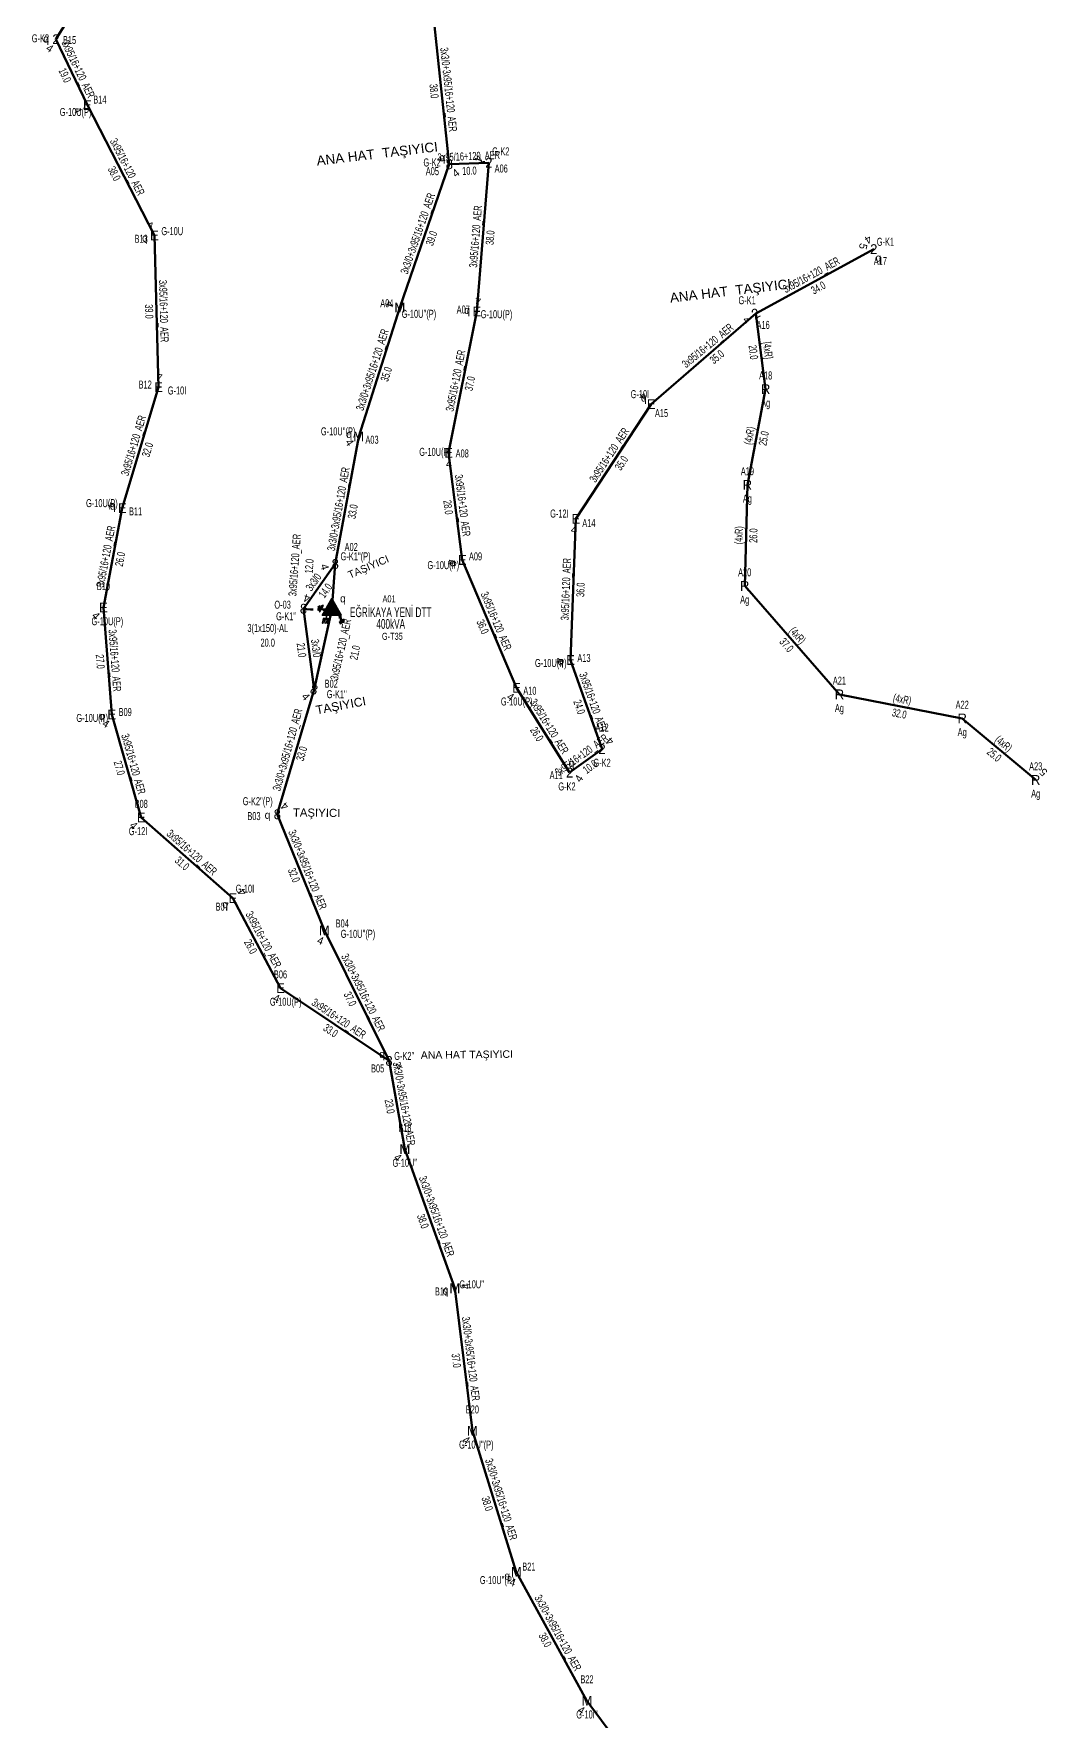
# Model space of a CAD drawing. Header units: millimetres. Extents: x 433713 to 438874, y 4028328 to 4034517.
# Drawn here: x 437465.8 to 437725.3, y 4032977.2 to 4033409.6 of the extents above; entities that cross this region are included whole.
import ezdxf
from ezdxf.enums import TextEntityAlignment as Align

# ---------------------------------------------------------------- set-up
doc = ezdxf.new("R2010")
doc.units = ezdxf.units.MM
doc.linetypes.add('DASHDOT', pattern=[5, 2.5, -1.25, 0, -1.25])
for name, color, linetype, lineweight in [('DIREK_AG_MEVCUT', 120, 'Continuous', 25), ('DIREK_AG_YENI', 108, 'Continuous', 25), ('DIREK_OG_YENI', 10, 'Continuous', 25), ('HAT_AG_HAVAI_BYSK', 3, 'Continuous', 50), ('HAT_AG_HAVAI_MEVCUT', 126, 'Continuous', 50), ('HAT_AG_HAVAI_YENI', 3, 'Continuous', 50), ('HAT_OG_HAVAI_YENI', 1, 'Continuous', 70), ('HAT_OG_YERALTI_YENI', 1, 'DASHDOT', 70), ('KULLANICI', 1, 'Continuous', 25), ('TRAFO_TADILAT_BYSK', 5, 'Continuous', 30), ('TRAFO_YENI', 5, 'Continuous', 30)]:
    doc.layers.add(name, color=color, linetype=linetype, lineweight=lineweight)
doc.styles.add('Direk', font='B_CAD')
doc.styles.get("Standard").update_dxf_attribs({"font": 'Arial'})

# ---------------------------------------------------------------- blocks, each defined once
blk = doc.blocks.new('YENI_DIREK')
h = blk.add_hatch(color=32)
h.paths.add_polyline_path([(-3.28, -0.5), (-3.07, -0.63), (-2.64, 0.1), (-1.87, -0.35), (-1.77, -0.17), (-2.54, 0.28), (-2.11, 1.01), (-2.33, 1.14)])
h.paths.add_polyline_path([(-3.42, -0.17), (-3.29, -0.25), (-2.57, 0.98), (-2.7, 1.06)])
h.paths.add_polyline_path([(-3.5, 0.29), (-3.37, 0.22), (-3.01, 0.82), (-3.14, 0.9)])
h.paths.add_polyline_path([(-3.41, 0.73), (-3.54, 0.81), (-3.62, 0.68), (-3.49, 0.61)])
h.paths.add_polyline_path([(-1.26, -1.44), (-1.46, -1.44), (-1.47, -2.34), (-2.22, -2.34), (-2.48, -3.47), (-2.38, -3.47), (-2.17, -2.54), (-1.87, -2.54), (-2.08, -3.47), (-1.98, -3.47), (-1.77, -2.54), (-1.47, -2.54), (-1.68, -3.48), (-1.58, -3.48), (-1.37, -2.54), (-1.07, -2.54), (-1.28, -3.48), (-1.18, -3.48), (-0.97, -2.54), (-0.67, -2.55), (-0.88, -3.48), (-0.78, -3.48), (-0.52, -2.35), (-1.27, -2.34)])
at = {"layer": 'TRAFO_YENI'}
for points in [[(2.31, -1.57), (2.08, -1.92), (2.04, -1.44), (1.9, -1.44), (1.98, -2.32), (2.21, -1.96), (2.27, -2.67), (2.06, -2.67), (2.36, -2.87), (2.36, -2.86), (2.6, -2.49), (2.41, -2.63)], [(2.31, -1.57), (2.08, -1.92), (2.04, -1.44), (1.9, -1.44), (1.98, -2.32), (2.21, -1.96), (2.27, -2.67), (2.06, -2.67), (2.36, -2.87), (1.94, -3.19), (2.16, -3.79), (2.22, -3.74), (2.04, -3.26), (2.22, -3.13), (2.4, -3.6), (2.46, -3.56), (2.28, -3.08), (2.46, -2.94), (2.64, -3.42), (2.69, -3.38), (2.51, -2.9), (2.69, -2.76), (2.87, -3.24), (2.93, -3.2), (2.75, -2.72), (2.93, -2.58), (3.11, -3.06), (3.17, -3.01), (2.95, -2.42), (2.36, -2.86), (2.6, -2.49), (2.41, -2.63)], [(2.93, -2.58), (3.11, -3.06), (3.17, -3.01), (2.95, -2.42), (2.36, -2.86), (2.6, -2.49), (2.41, -2.63), (2.31, -1.57), (2.08, -1.92), (2.04, -1.44), (1.9, -1.44), (1.98, -2.32), (2.21, -1.96), (2.27, -2.67), (2.06, -2.67), (2.36, -2.87), (1.94, -3.19), (2.16, -3.79), (2.22, -3.74), (2.04, -3.26), (2.22, -3.13), (2.4, -3.6), (2.46, -3.56), (2.28, -3.08), (2.46, -2.94), (2.64, -3.42), (2.69, -3.38), (2.51, -2.9), (2.69, -2.76), (2.87, -3.24), (2.93, -3.2), (2.75, -2.72)]]:
    blk.add_hatch(color=32, dxfattribs=at).paths.add_polyline_path(points)
at = {"layer": 'TRAFO_TADILAT_BYSK', "color": 32, "flags": 128}
for points in [[(-3.49, 0.61), (-3.41, 0.73), (-3.54, 0.81), (-3.62, 0.68), (-3.49, 0.61)], [(-3.37, 0.22), (-3.01, 0.82), (-3.14, 0.9), (-3.5, 0.29), (-3.37, 0.22)], [(-3.29, -0.25), (-2.57, 0.98), (-2.7, 1.06), (-3.42, -0.17), (-3.29, -0.25)], [(-1.77, -0.17), (-2.54, 0.28), (-2.11, 1.01), (-2.33, 1.14), (-3.28, -0.5), (-3.07, -0.63), (-2.64, 0.1), (-1.87, -0.35), (-1.77, -0.17)], [(-1.26, -1.44), (-1.46, -1.44), (-1.47, -2.34), (-2.22, -2.34), (-2.48, -3.47), (-2.38, -3.47), (-2.17, -2.54), (-1.87, -2.54), (-2.08, -3.47), (-1.98, -3.47), (-1.77, -2.54), (-1.47, -2.54), (-1.68, -3.48), (-1.58, -3.48), (-1.37, -2.54), (-1.07, -2.54), (-1.28, -3.48), (-1.18, -3.48), (-0.97, -2.54), (-0.67, -2.55), (-0.88, -3.48), (-0.78, -3.48), (-0.52, -2.35), (-1.27, -2.34), (-1.26, -1.44)]]:
    blk.add_lwpolyline(points, dxfattribs=at)
at = {"layer": 'TRAFO_YENI', "linetype": 'Continuous'}
for p, q in [((-2.5, -1.44), (0, 2.89)), ((2.5, -1.44), (0, 2.89)), ((-2.5, -1.44), (2.5, -1.44))]:
    blk.add_line(p, q, dxfattribs=at)
at = {"layer": 'TRAFO_YENI', "color": 32, "flags": 128}
blk.add_lwpolyline([(1.9, -1.44), (2.04, -1.44), (2.08, -1.92), (2.31, -1.57), (2.41, -2.63), (2.6, -2.49), (2.36, -2.86), (2.95, -2.42), (3.17, -3.01), (3.11, -3.06), (2.93, -2.58), (2.75, -2.72), (2.93, -3.2), (2.87, -3.24), (2.69, -2.76), (2.51, -2.9), (2.69, -3.38), (2.64, -3.42), (2.46, -2.94), (2.28, -3.08), (2.46, -3.56), (2.4, -3.6), (2.22, -3.13), (2.04, -3.26), (2.22, -3.74), (2.16, -3.79), (1.94, -3.19), (2.36, -2.87), (2.06, -2.67), (2.27, -2.67), (2.21, -1.96), (1.98, -2.32), (1.9, -1.44)], dxfattribs=at)
at = {"layer": 'TRAFO_YENI', "linetype": 'Continuous'}
for points in [[(-2.5, -1.44), (0, -1.44), (0, 2.89)], [(0, -1.44), (0, 2.89), (2.5, -1.44)]]:
    blk.add_solid(points, dxfattribs=at)

msp = doc.modelspace()

# ---------------------------------------------------------------- linework, layer by layer
at = {"layer": 'HAT_AG_HAVAI_BYSK'}
msp.add_line((437650.652068, 4033337.958248), (437653.207181, 4033318.564476), dxfattribs=at)
at = {"layer": 'HAT_AG_HAVAI_MEVCUT'}
for p, q in [((437648.532976, 4033294.03431), (437653.207181, 4033318.564476)), ((437648.532976, 4033294.03431), (437647.834917, 4033268.13359)), ((437647.834917, 4033268.13359), (437672.100612, 4033240.361825)), ((437672.100612, 4033240.361825), (437703.539415, 4033234.202324)), ((437703.539415, 4033234.202324), (437722.361475, 4033218.425008))]:
    msp.add_line(p, q, dxfattribs=at)
at = {"layer": 'HAT_AG_HAVAI_YENI'}
for p, q in [((437471.44, 4033408.226), (437491.843, 4033440.854)), ((437479.492, 4033391.345), (437471.44, 4033408.226)), ((437496.662, 4033357.956), (437479.492, 4033391.345)), ((437572.192, 4033376.188), (437582.317512, 4033376.587002)), ((437582.317512, 4033376.587002), (437579.229, 4033338.472)), ((437497.747627, 4033319.069869), (437496.662, 4033357.956)), ((437650.652068, 4033337.958248), (437680.899, 4033354.442)), ((437579.229, 4033338.472), (437572.001, 4033302.267)), ((437623.900359, 4033314.735378), (437650.652068, 4033337.958248)), ((437488.448, 4033288.083), (437497.747627, 4033319.069869)), ((437604.6, 4033285.319), (437623.900359, 4033314.735378)), ((437572.001, 4033302.267), (437575.521, 4033274.795)), ((437488.448, 4033288.083), (437483.611, 4033262.587)), ((437603.215, 4033249.158), (437604.6, 4033285.319)), ((437542.122768, 4033262.099218), (437542.983167, 4033273.772123)), ((437575.521, 4033274.795), (437589.408, 4033242.051)), ((437483.611, 4033262.587), (437485.737, 4033235.218)), ((437537.558253, 4033241.588708), (437542.122768, 4033262.099218)), ((437603.215, 4033249.158), (437611.308, 4033226.345)), ((437589.408, 4033242.051), (437603.008419, 4033220.306063)), ((437493.281, 4033208.809), (437485.737, 4033235.218)), ((437603.008419, 4033220.306063), (437611.308, 4033226.345)), ((437516.762937, 4033188.127366), (437493.281, 4033208.809)), ((437528.951203, 4033165.098871), (437516.762937, 4033188.127366)), ((437556.761627, 4033146.432229), (437528.951203, 4033165.098871))]:
    msp.add_line(p, q, dxfattribs=at)
at = {"layer": 'HAT_OG_HAVAI_YENI'}
for p, q in [((437572.192, 4033376.188), (437568.134, 4033414.079)), ((437559.517, 4033339.476), (437572.192, 4033376.188)), ((437548.993, 4033306.443), (437559.517, 4033339.476)), ((437548.993, 4033306.443), (437542.983167, 4033273.772123)), ((437542.983167, 4033273.772123), (437534.856, 4033262.295)), ((437534.856, 4033262.295), (437537.558253, 4033241.588708)), ((437528.143, 4033209.619), (437537.558253, 4033241.588708)), ((437540.189, 4033179.879), (437528.143, 4033209.619)), ((437540.189, 4033179.879), (437556.761627, 4033146.432229)), ((437560.807, 4033123.836), (437556.761627, 4033146.432229)), ((437573.601, 4033088.173), (437560.807, 4033123.836)), ((437578.096, 4033051.627), (437573.601, 4033088.173)), ((437589.337092, 4033015.496818), (437578.096, 4033051.627)), ((437607.436456, 4032982.484697), (437589.337092, 4033015.496818)), ((437630.175, 4032952.047), (437607.436456, 4032982.484697))]:
    msp.add_line(p, q, dxfattribs=at)
at = {"layer": 'HAT_OG_YERALTI_YENI', "flags": 128}
msp.add_lwpolyline([(437534.856, 4033262.295), (437536.665031, 4033262.123783), (437542.122768, 4033262.099218)], dxfattribs=at)

# ---------------------------------------------------------------- block references
at = {"layer": 'TRAFO_YENI'}
msp.add_blockref('YENI_DIREK', (437542.122768, 4033262.099218), dxfattribs=at)

# ---------------------------------------------------------------- texts
at = {"layer": 'DIREK_AG_MEVCUT', "width": 0.53}
for s, p in [('A18', (437653.207181, 4033322.064476)), ('Ag', (437653.207181, 4033315.064476)), ('A19', (437648.532976, 4033297.53431)), ('Ag', (437648.532976, 4033290.53431)), ('A20', (437647.834917, 4033271.63359)), ('Ag', (437647.834917, 4033264.63359)), ('A21', (437672.100612, 4033243.861825)), ('Ag', (437672.100612, 4033236.861825)), ('A22', (437703.539415, 4033237.702324)), ('Ag', (437703.539415, 4033230.702324)), ('A23', (437722.361475, 4033221.925008)), ('Ag', (437722.361475, 4033214.925008))]:
    msp.add_text(s, height=2.05, dxfattribs=at).set_placement(p, align=Align.MIDDLE_CENTER)
at = {"layer": 'DIREK_AG_MEVCUT', "style": 'Direk'}
for p in [(437653.207181, 4033318.564476), (437648.532976, 4033294.03431), (437647.834917, 4033268.13359), (437672.100612, 4033240.361825), (437703.539415, 4033234.202324), (437722.361475, 4033218.425008)]:
    msp.add_text('R', height=2.5, dxfattribs=at).set_placement(p, align=Align.MIDDLE_CENTER)
at = {"layer": 'DIREK_AG_MEVCUT', "color": 32, "style": 'Direk'}
msp.add_text('5', height=2, rotation=495.000001, dxfattribs=at).set_placement((437724.341374, 4033220.404907), align=Align.MIDDLE_CENTER)
at = {"layer": 'DIREK_AG_YENI', "width": 0.53}
for s, p in [('G-K2', (437467.465819, 4033408.452302)), ('B15', (437474.934339, 4033408.027022)), ('G-10U(P)', (437476.485407, 4033389.573267)), ('B14', (437482.694521, 4033392.75704)), ('G-K2', (437585.365424, 4033379.485509)), ('A06', (437585.482029, 4033375.09173)), ('G-10U', (437501.233614, 4033359.043738)), ('B13', (437493.272061, 4033357.085189)), ('G-K1', (437683.879468, 4033356.319085)), ('A17', (437682.573813, 4033351.368728)), ('A07', (437575.762734, 4033338.95677)), ('G-10U(P)', (437584.272851, 4033337.766598)), ('G-K1', (437648.459239, 4033341.339627)), ('A16', (437652.556433, 4033335.021686)), ('B12', (437494.311981, 4033319.737956)), ('G-10I', (437502.459361, 4033318.21921)), ('G-10I', (437620.99215, 4033317.277216)), ('A15', (437626.535655, 4033312.432072)), ('G-10U(P)', (437568.54566, 4033302.498899)), ('A08', (437575.496293, 4033302.085549)), ('G-10U(P)', (437483.211779, 4033289.361755)), ('B11', (437491.848078, 4033287.252655)), ('G-12I', (437600.389421, 4033286.685564)), ('A14', (437607.929055, 4033284.238539)), ('G-10U(P)', (437570.643817, 4033273.47521)), ('A09', (437578.899487, 4033275.709235)), ('B10', (437483.611, 4033268.087)), ('G-10U(P)', (437484.622715, 4033259.087)), ('G-10U(P)', (437598.183096, 4033248.390742)), ('A13', (437606.675009, 4033249.685578)), ('G-10U(P)', (437589.456112, 4033238.537986)), ('A10', (437592.820791, 4033241.27456)), ('G-10U(P)', (437480.734143, 4033234.31859)), ('B09', (437489.181774, 4033235.837299)), ('A12', (437611.308, 4033231.845)), ('G-K2', (437611.308, 4033222.845)), ('A11', (437599.567333, 4033219.666593)), ('G-K2', (437602.321406, 4033216.761519)), ('B08', (437493.281, 4033212.309)), ('G-12I', (437492.479819, 4033205.309)), ('G-10I', (437519.853942, 4033190.564981)), ('B07', (437514.014701, 4033185.960064)), ('B06', (437528.951203, 4033168.598871)), ('G-10U(P)', (437530.300129, 4033161.598871))]:
    msp.add_text(s, height=2.05, dxfattribs=at).set_placement(p, align=Align.MIDDLE_CENTER)
at = {"layer": 'DIREK_AG_YENI', "color": 4, "style": 'Direk'}
for p in [(437468.944043, 4033408.368127), (437494.240615, 4033357.333992), (437682.095295, 4033352.246806), (437576.753096, 4033338.818265), (437622.018005, 4033316.380596), (437486.019373, 4033288.676103), (437573.107795, 4033274.141975), (437600.743565, 4033248.781159), (437483.276447, 4033234.775644), (437603.484123, 4033222.760387), (437514.799912, 4033186.579293)]:
    msp.add_text('q', height=2, dxfattribs=at).set_placement(p, align=Align.MIDDLE_CENTER)
at = {"layer": 'DIREK_AG_YENI', "style": 'Direk'}
for s, p in [('2', (437471.44, 4033408.226)), ('E', (437479.492, 4033391.345)), ('2', (437582.317512, 4033376.587002)), ('E', (437496.662, 4033357.956)), ('2', (437680.899, 4033354.442)), ('E', (437579.229, 4033338.472)), ('E', (437497.747627, 4033319.069869)), ('E', (437623.900359, 4033314.735378)), ('E', (437572.001, 4033302.267)), ('E', (437488.448, 4033288.083)), ('E', (437604.6, 4033285.319)), ('E', (437575.521, 4033274.795)), ('E', (437483.611, 4033262.587)), ('E', (437603.215, 4033249.158)), ('E', (437589.408, 4033242.051)), ('E', (437485.737, 4033235.218)), ('2', (437611.308, 4033226.345)), ('2', (437603.008419, 4033220.306063)), ('E', (437493.281, 4033208.809)), ('E', (437516.762937, 4033188.127366)), ('E', (437528.951203, 4033165.098871))]:
    msp.add_text(s, height=2.5, dxfattribs=at).set_placement(p, align=Align.MIDDLE_CENTER)
at = {"layer": 'DIREK_AG_YENI', "color": 32, "style": 'Direk'}
for s, rotation, p in [('4', 326.120705, (437469.879154, 4033405.901401)), ('4', 298.005299, (437477.019868, 4033390.030251)), ('4', 247.908674, (437579.723073, 4033377.640037)), ('4', 200.298901, (437495.690631, 4033360.582108)), ('5', 255.395603, (437678.189468, 4033355.148002)), ('4', 210.395859, (437679.48228, 4033356.857141)), ('4', 533.702987, (437579.536111, 4033341.255107)), ('4', 306.962184, (437648.414777, 4033336.274642)), ('4', 535.682604, (437497.958415, 4033321.861924)), ('4', 224.903366, (437621.923802, 4033316.718613)), ('4', 361.731006, (437572.08558, 4033299.468278)), ('4', 254.785466, (437485.74614, 4033288.817815)), ('4', 349.912753, (437604.109587, 4033282.562282)), ('4', 281.221714, (437572.774532, 4033274.250103)), ('4', 317.220884, (437481.709313, 4033260.531863)), ('4', 273.2381, (437600.41947, 4033248.999841)), ('4', 326.883421, (437587.878236, 4033239.70583)), ('4', 328.067124, (437484.256009, 4033232.841729)), ('4', 495.000001, (437613.287899, 4033228.324899)), ('4', 417.535579, (437605.370849, 4033218.803091)), ('4', 316.524577, (437491.354479, 4033206.777125)), ('4', 483.075376, (437519.109207, 4033189.655443)), ('4', 339.483951, (437527.969888, 4033162.476463))]:
    msp.add_text(s, height=2, rotation=rotation, dxfattribs=at).set_placement(p, align=Align.MIDDLE_CENTER)
at = {"layer": 'DIREK_AG_YENI', "style": 'Direk'}
msp.add_text('2', height=2.5, rotation=29.006725, dxfattribs=at).set_placement((437650.652068, 4033337.958248), align=Align.MIDDLE_CENTER)
at = {"layer": 'DIREK_OG_YENI', "width": 0.53}
for s, p in [("G-K2''", (437568.13456, 4033376.647954)), ('A05', (437567.852649, 4033374.414566)), ('A04', (437556.192471, 4033340.570308)), ("G-10U''(P)", (437564.413557, 4033337.864241)), ("G-10U''(P)", (437543.721921, 4033307.748762)), ('A03', (437552.390312, 4033305.601411)), ('A02', (437547.06021, 4033278.114246)), ("G-K1''(P)", (437548.193384, 4033275.724547)), ('O-03', (437529.499463, 4033263.339599)), ("G-K1''", (437530.400436, 4033260.366956)), ('B02', (437541.946078, 4033243.091348)), ("G-K1''", (437543.380724, 4033240.407952)), ("G-K2''(P)", (437523.12416, 4033212.978479)), ('B03', (437522.161773, 4033209.168477)), ('B04', (437544.774953, 4033181.666562)), ("G-10U''(P)", (437548.799017, 4033178.999544)), ("G-K2''", (437560.655207, 4033147.716445)), ('B05', (437553.830949, 4033144.518822)), ('B18', (437560.807, 4033129.336)), ("G-10U''", (437560.807, 4033120.336)), ('B19', (437570.195911, 4033087.363451)), ("G-10U''", (437577.923151, 4033089.200578)), ('B20', (437578.096, 4033057.127)), ("G-10U''(P)", (437579.107715, 4033048.127)), ("G-10U''(P)", (437584.429239, 4033013.41554)), ('B21', (437592.559326, 4033016.863275)), ('B22', (437607.436456, 4032987.984697)), ("G-10I''", (437607.436456, 4032978.984697))]:
    msp.add_text(s, height=2.05, dxfattribs=at).set_placement(p, align=Align.MIDDLE_CENTER)
at = {"layer": 'DIREK_OG_YENI', "color": 4, "style": 'Direk'}
for p in [(437570.424233, 4033377.955767), (437546.566349, 4033307.044135), (437525.647241, 4033209.473442), (437554.99386, 4033148.199996), (437571.168794, 4033087.59475), (437587.035495, 4033014.520778)]:
    msp.add_text('q', height=2, dxfattribs=at).set_placement(p, align=Align.MIDDLE_CENTER)
at = {"layer": 'DIREK_OG_YENI', "style": 'Direk'}
for s, p in [('8', (437572.192, 4033376.188)), ('M', (437559.517, 4033339.476)), ('M', (437548.993, 4033306.443)), ('8', (437542.983167, 4033273.772123)), ('8', (437528.143, 4033209.619)), ('M', (437540.189, 4033179.879)), ('8', (437556.761627, 4033146.432229)), ('M', (437560.807, 4033123.836)), ('M', (437573.601, 4033088.173)), ('M', (437578.096, 4033051.627)), ('M', (437589.337092, 4033015.496818)), ('M', (437607.436456, 4032982.484697))]:
    msp.add_text(s, height=2.5, dxfattribs=at).set_placement(p, align=Align.MIDDLE_CENTER)
at = {"layer": 'DIREK_OG_YENI', "color": 32, "style": 'Direk'}
for rotation, p in [(396.60456, (437573.861609, 4033373.940244)), (251.366473, (437556.863771, 4033340.370639)), (302.965695, (437546.64381, 4033304.919417)), (285.617445, (437540.286542, 4033273.018326)), (523.218337, (437535.664431, 4033264.975753)), (310.500224, (437535.429124, 4033239.770246)), (497.820057, (437530.023091, 4033211.693911)), (339.204088, (437539.194887, 4033177.261417)), (419.202063, (437559.166766, 4033144.998595)), (320.075031, (437559.010005, 4033121.68872)), (460.192764, (437576.35681, 4033088.668489)), (326.567232, (437576.553317, 4033049.290308)), (340.857387, (437588.418914, 4033012.851644)), (329.367192, (437606.00976, 4032980.075436))]:
    msp.add_text('4', height=2, rotation=rotation, dxfattribs=at).set_placement(p, align=Align.MIDDLE_CENTER)
at = {"layer": 'DIREK_OG_YENI', "style": 'Direk'}
for rotation, p in [(357.559526, (437534.856, 4033262.295)), (344.686208, (437537.558253, 4033241.588708))]:
    msp.add_text('8', height=2.5, rotation=rotation, dxfattribs=at).set_placement(p, align=Align.MIDDLE_CENTER)
at = {"layer": 'HAT_AG_HAVAI_BYSK', "lineweight": 30, "width": 0.53}
msp.add_text('[4xR]', height=2.05, rotation=277.505443, dxfattribs=at).set_placement((437652.772342, 4033328.372389, 218826.60359), align=Align.CENTER)
msp.add_text('20.0', height=2.05, rotation=277.505443, dxfattribs=at).set_placement((437651.086907, 4033328.150334, 218826.60359), align=Align.TOP_CENTER)
at = {"layer": 'HAT_AG_HAVAI_MEVCUT', "lineweight": 30, "width": 0.53}
for rotation, p in [(79.211662, (437650.035102, 4033306.458497, 218826.60359)), (448.456176, (437647.334255, 4033281.10685, 218823.917458)), (311.145472, (437660.60785, 4033254.806985)), (348.915, (437687.983439, 4033238.116216)), (320.029074, (437713.496484, 4033226.965081))]:
    msp.add_text('(4xR)', height=2.05, rotation=rotation, dxfattribs=at).set_placement(p, align=Align.CENTER)
for s, rotation, p in [('25.0', 79.211662, (437651.705055, 4033306.140288, 218826.60359)), ('26.0', 448.456176, (437649.033638, 4033281.06105, 218823.917458)), ('37.0', 311.145472, (437659.327679, 4033253.68843)), ('32.0', 348.915, (437687.656588, 4033236.447933)), ('25.0', 320.029074, (437712.404406, 4033225.662251))]:
    msp.add_text(s, height=2.05, rotation=rotation, dxfattribs=at).set_placement(p, align=Align.TOP_CENTER)
at = {"layer": 'HAT_AG_HAVAI_YENI', "lineweight": 30, "width": 0.53}
for rotation, p in [(295.500487, (437476.233194, 4033400.151441, 218735.72)), (297.21371, (437488.832732, 4033375.039286, 218739.746)), (2.257382, (437577.221081, 4033377.236765, 218791.158756)), (445.367364, (437579.926033, 4033357.598153, 218789.6145)), (28.588664, (437665.368846, 4033346.946342, 218840.449552)), (271.599694, (437498.054303, 4033338.536736, 218748.330821)), (39.430096, (437638.98198, 4033328.935292)), (438.709851, (437574.781449, 4033320.535911, 218786.0005)), (73.294707, (437492.283687, 4033303.820766, 218748.873813)), (56.707561, (437613.986699, 4033301.120564)), (277.301551, (437574.604107, 4033288.639028, 218787.7605)), (439.258417, (437485.194592, 4033275.493601)), (85.784403, (437533.588618, 4033273.408082)), (87.8068, (437603.058052, 4033267.270906, 218802.299929)), (292.982201, (437583.247032, 4033258.754878, 218794.704)), (77.453561, (437545.366233, 4033251.637506)), (274.441766, (437485.521447, 4033248.968329, 218742.8685)), (289.532414, (437608.062685, 4033238.035453)), (302.024012, (437596.928862, 4033231.629265)), (285.94167, (437490.326127, 4033222.246851, 218742.8685)), (36.037572, (437606.658242, 4033224.012632)), (318.62887, (437505.583579, 4033199.105952, 218746.640317)), (298.366728, (437523.719323, 4033177.03297, 218758.381469)), (326.130082, (437543.330128, 4033156.471309))]:
    msp.add_text('3x95/16+120_AER', height=2.05, rotation=rotation, dxfattribs=at).set_placement(p, align=Align.CENTER)
for s, rotation, p in [('19.0', 295.500487, (437474.698806, 4033399.419559, 218735.72)), ('38.0', 297.21371, (437487.32091, 4033374.261858, 218739.746)), ('10.0', 2.257382, (437577.288041, 4033375.538084, 218791.158756)), ('38.0', 445.367364, (437581.620479, 4033357.460849, 218789.6145)), ('34.0', 28.588664, (437666.182327, 4033345.45361, 218840.449552)), ('39.0', 271.599694, (437496.354966, 4033338.489278, 218748.330821)), ('35.0', 39.430096, (437640.061712, 4033327.622211)), ('37.0', 438.709851, (437576.448551, 4033320.203089, 218786.0005)), ('32.0', 73.294707, (437493.91194, 4033303.332103, 218748.873813)), ('35.0', 56.707561, (437615.407694, 4033300.187413)), ('28.0', 277.301551, (437572.917893, 4033288.422972, 218787.7605)), ('26.0', 439.258417, (437486.864804, 4033275.176756)), ('12.0', 85.784403, (437535.284019, 4033273.283115)), ('36.0', 87.8068, (437604.756806, 4033267.205849, 218802.299929)), ('36.0', 292.982201, (437581.681968, 4033258.091122, 218794.704)), ('21.0', 77.453561, (437547.025637, 4033251.268214)), ('27.0', 274.441766, (437483.826553, 4033248.836671, 218742.8685)), ('24.0', 289.532414, (437606.460516, 4033237.467075)), ('26.0', 302.024012, (437595.487558, 4033230.727798)), ('27.0', 285.94167, (437488.691506, 4033221.779931, 218742.8685)), ('10.0', 36.037572, (437607.658379, 4033222.637959)), ('31.0', 318.62887, (437504.459991, 4033197.830197, 218746.640317)), ('26.0', 298.366728, (437522.223451, 4033176.225277, 218758.381469)), ('33.0', 326.130082, (437542.382702, 4033155.059791))]:
    msp.add_text(s, height=2.05, rotation=rotation, dxfattribs=at).set_placement(p, align=Align.TOP_CENTER)
at = {"layer": 'HAT_OG_HAVAI_YENI', "lineweight": 30, "width": 0.53}
for s, rotation, p in [('3x3/0+3x95/16+120_AER', 276.112068, (437571.008018, 4033395.224162, 218784.067045)), ('3x3/0+3x95/16+120_AER', 70.952983, (437565.050841, 4033358.109316, 218786.095805)), ('3x3/0+3x95/16+120_AER', 72.328615, (437553.445109, 4033323.217524, 218779.7585)), ('3x3/0+3x95/16+120_AER', 439.844721, (437544.768156, 4033287.677564, 218771.108339)), ('3x3/0', 414.698729, (437538.226042, 4033268.524614)), ('3x3/0', 277.434514, (437537.050145, 4033252.051696)), ('3x3/0+3x95/16+120_AER', 74.625559, (437531.738207, 4033225.900119, 218768.486289)), ('3x3/0+3x95/16+120_AER', 292.050099, (437534.953828, 4033195.068105, 218764.0715)), ('3x3/0+3x95/16+120_AER', 296.358074, (437549.236945, 4033163.532997)), ('3x3/0+3x95/16+120_AER', 280.150059, (437559.621011, 4033135.283907, 218780.4035)), ('3x3/0+3x95/16+120_AER', 289.736353, (437568.004148, 4033106.291559)), ('3x3/0+3x95/16+120_AER', 277.011177, (437576.692389, 4033070.003705, 218786.800745)), ('3x3/0+3x95/16+120_AER', 287.282352, (437584.52817, 4033033.814428, 218789.048)), ('3x3/0+3x95/16+120_AER', 298.734382, (437599.132103, 4032999.399395, 218794.668546))]:
    msp.add_text(s, height=2.05, rotation=rotation, dxfattribs=at).set_placement(p, align=Align.CENTER)
for s, rotation, p in [('38.0', 276.112068, (437569.317682, 4033395.043157, 218784.067045)), ('39.0', 70.952983, (437566.657768, 4033357.554531, 218786.095805)), ('35.0', 72.328615, (437555.064891, 4033322.701476, 218779.7585)), ('33.0', 439.844721, (437546.441523, 4033287.377826, 218771.108339)), ('14.0', 414.698729, (437539.613454, 4033267.542225)), ('21.0', 277.434514, (437535.364436, 4033251.831728)), ('33.0', 74.625559, (437533.37737, 4033225.449405, 218768.486289)), ('32.0', 292.050099, (437533.378172, 4033194.429895, 218764.0715)), ('37.0', 296.358074, (437547.713682, 4033162.778232)), ('23.0', 280.150059, (437557.947616, 4033134.984322, 218780.4035)), ('38.0', 289.736353, (437566.404012, 4033105.717482)), ('37.0', 277.011177, (437575.005101, 4033069.796198, 218786.800745)), ('38.0', 287.282352, (437582.904921, 4033033.30939, 218789.048)), ('38.0', 298.734382, (437597.641445, 4032998.58212, 218794.668546))]:
    msp.add_text(s, height=2.05, rotation=rotation, dxfattribs=at).set_placement(p, align=Align.TOP_CENTER)
at = {"layer": 'HAT_OG_YERALTI_YENI', "lineweight": 30, "width": 0.53}
msp.add_text('3(1x150)-AL', height=2.05, rotation=359.74212, dxfattribs=at).set_placement((437525.695608, 4033256.335024), align=Align.CENTER)
msp.add_text('20.0', height=2.05, rotation=359.74212, dxfattribs=at).set_placement((437525.687956, 4033254.635041), align=Align.TOP_CENTER)
at = {"layer": 'KULLANICI'}
for s, height, rotation, p in [('ANA HAT  TAŞIYICI', 2.4695, 6.7456, (437538.346712, 4033375.838064)), ('ANA HAT  TAŞIYICI', 2.4695, 6.7456, (437628.823287, 4033340.711864)), (' TAŞIYICI', 1.9072, 23.1034, (437546.042427, 4033269.692692)), (' TAŞIYICI', 2.0876, 359.2655, (437531.307991, 4033209.082895)), ('ANA HAT TAŞIYICI', 1.9253, 0.6662, (437564.8942, 4033146.969))]:
    msp.add_text(s, height=height, rotation=rotation, dxfattribs=at).set_placement(p)
msp.add_text('TAŞIYICI', height=2.2293, rotation=10.6388, dxfattribs=at).set_placement((437544.402883, 4033237.50071), align=Align.MIDDLE_CENTER)
at = {"layer": 'TRAFO_YENI', "color": 4, "style": 'Direk'}
msp.add_text('q', height=2, dxfattribs=at).set_placement((437544.951195, 4033264.927645), align=Align.MIDDLE_CENTER)
at = {"layer": 'TRAFO_YENI', "width": 0.6}
for s, height, p in [('A01', 1.8, (437556.762303, 4033263.938475)), ('EĞRİKAYA YENİ DTT', 2.5, (437557.183253, 4033260.153515)), ('400kVA', 2.5, (437557.183253, 4033257.153515))]:
    msp.add_text(s, height=height, dxfattribs=at).set_placement(p, align=Align.CENTER)
msp.add_text('G-T35', height=1.8, dxfattribs=at).set_placement((437557.603061, 4033256.132745), align=Align.TOP_CENTER)

doc.saveas('drawing.dxf')
